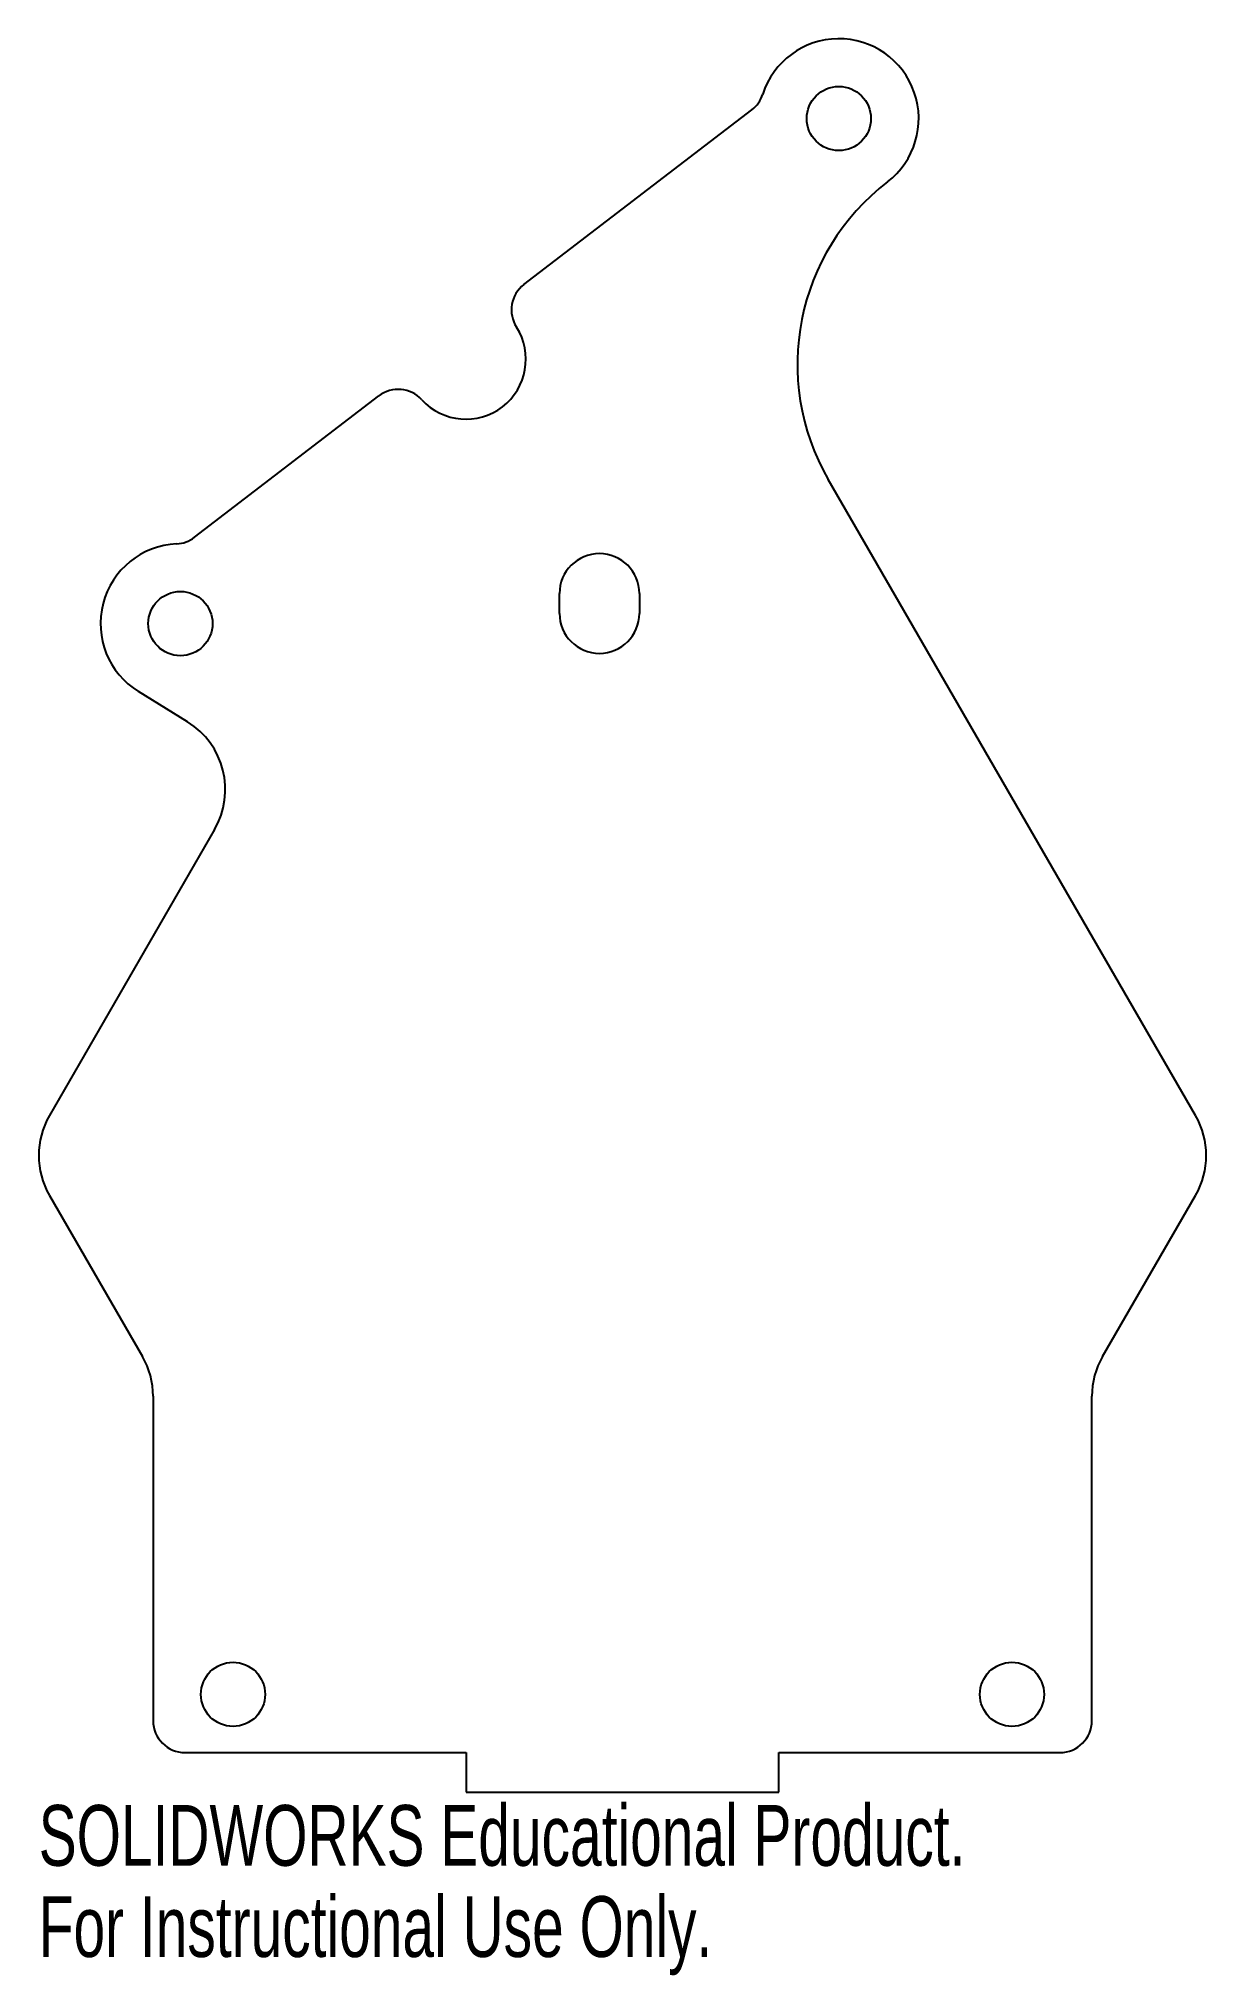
# Model space of a CAD drawing. Header units: inches. Extents: x -1.83 to 1.83, y -6.7 to -0.63.
import ezdxf

# ---------------------------------------------------------------- set-up
doc = ezdxf.new("R2010")
doc.units = ezdxf.units.IN
doc.header["$MEASUREMENT"] = 0
doc.styles.add('SLDTEXTSTYLE0', font='TXT', dxfattribs={"width": 0.7})

msp = doc.modelspace()

# ---------------------------------------------------------------- linework, layer by layer
at = {"color": 7, "linetype": 'Continuous', "lineweight": 25}
for p, q in [((-0.3085, -1.4026), (0.4047, -0.8554)), ((-1.3397, -2.1939), (-0.7629, -1.7513)), ((1.7939, -4.005), (0.644, -2.0133)), ((-0.1972, -2.4324), (-0.1972, -2.3699)), ((0.0528, -2.3699), (0.0528, -2.4324)), ((-1.3618, -2.7718), (-1.5154, -2.6768)), ((-1.2768, -3.1094), (-1.7939, -4.005)), ((-1.7939, -4.255), (-1.5027, -4.7592)), ((1.5027, -4.7592), (1.7939, -4.255)), ((-1.4692, -4.8842), (-1.4692, -5.9)), ((1.4692, -5.9), (1.4692, -4.8842)), ((-1.3693, -6), (-0.489, -6)), ((-0.489, -6), (-0.489, -6.124)), ((0.489, -6.124), (0.489, -6)), ((0.489, -6), (1.3693, -6)), ((-0.489, -6.124), (0.489, -6.124))]:
    msp.add_line(p, q, dxfattribs=at)
for centre in [(0.6772, -0.8826), (-1.3839, -2.4642), (-1.2192, -5.8175), (1.2192, -5.8175)]:
    msp.add_circle(centre, 0.1005, dxfattribs=at)
for centre, radius, start, end in [((0.6772, -0.8826), 0.25, 307.5, 162.27194), ((0.3439, -0.776), 0.1, 307.5, 342.27194), ((1.2683, -1.6529), 0.7209, 127.5, 210), ((-0.2476, -1.482), 0.1, 127.5, 212.51146), ((-0.49, -1.6365), 0.1875, 222.48854, 32.51146), ((-0.702, -1.8307), 0.1, 42.48854, 127.5), ((-1.3839, -2.4642), 0.25, 92.72806, 238.26824), ((-1.4005, -2.1146), 0.1, 272.72806, 307.5), ((-0.0722, -2.3699), 0.125, 0, 180), ((-0.0722, -2.4324), 0.125, 180, 0), ((-1.4933, -2.9844), 0.25, 330, 58.26824), ((-1.5774, -4.13), 0.25, 150, 210), ((1.5774, -4.13), 0.25, 330, 30), ((-1.7192, -4.8842), 0.25, 0, 30), ((1.7192, -4.8842), 0.25, 150, 180), ((-1.3693, -5.9), 0.1, 180, 270), ((1.3693, -5.9), 0.1, 270, 0)]:
    msp.add_arc(centre, radius, start, end, dxfattribs=at)

# ---------------------------------------------------------------- texts
at = {"color": 7, "linetype": 'Continuous', "char_height": 0.1903, "attachment_point": 1, "style": 'SLDTEXTSTYLE0'}
for s, insert in [('SOLIDWORKS Educational Product.', (-1.8274, -6.1641)), ('For Instructional Use Only.', (-1.8274, -6.4496))]:
    msp.add_mtext(s, dxfattribs=dict(at, insert=insert))

doc.saveas('drawing.dxf')
